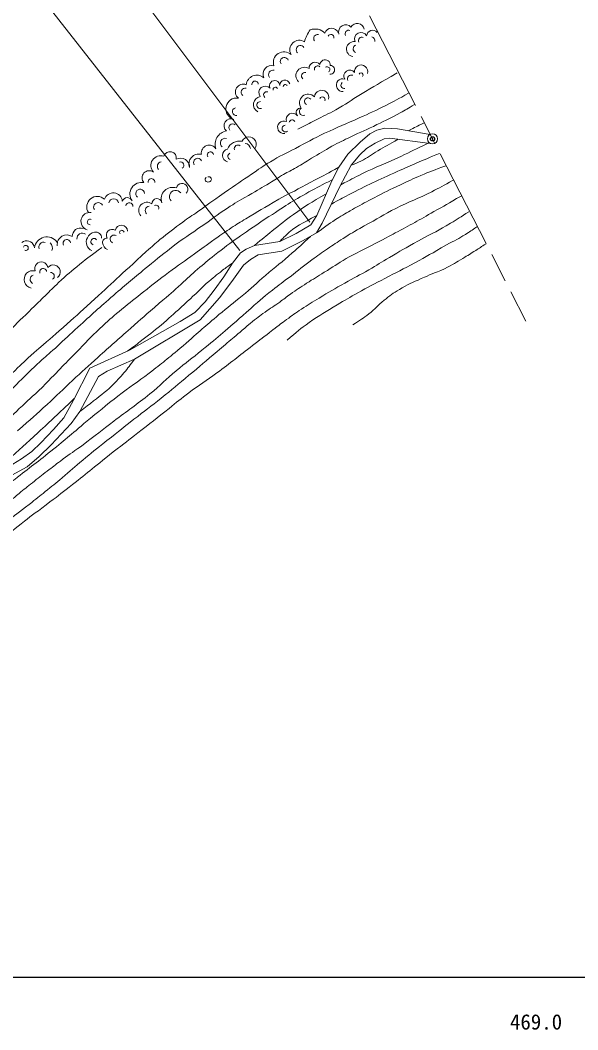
# Model space of a CAD drawing. Units: millimetres, scale not verified. Extents: x 40000 to 680000, y 20000 to 380000.
# Drawn here: x 475372 to 541991, y 198715 to 319197 of the extents above; entities that cross this region are included whole.
import ezdxf
from ezdxf.enums import TextEntityAlignment as Align

# ---------------------------------------------------------------- set-up
doc = ezdxf.new("R2010")
doc.units = ezdxf.units.MM
doc.header["$LTSCALE"] = 1000
doc.header["$PDMODE"] = 32
doc.header["$PDSIZE"] = 500
doc.linetypes.add('CHAIN', pattern=[18.5, 12, -1.5, 3.5, -1.5])
for name, color, linetype, lineweight in [('M-BGD', 7, 'Continuous', 13), ('M-BGD-EXST', 7, 'Continuous', 25), ('M-BMK', 2, 'CHAIN', 13), ('M-BMK-SRVR', 3, 'Continuous', 13), ('M-STR-HTXT', 7, 'Continuous', 13)]:
    doc.layers.add(name, color=color, linetype=linetype, lineweight=lineweight)
doc.layers.add('M-BGD-RSTR', color=6, linetype='Continuous')
doc.styles.add('ＭＳ ゴシック', font='')
doc.styles.get('ＭＳ ゴシック').set_extended_font_data('MS Gothic')

msp = doc.modelspace()

# ---------------------------------------------------------------- linework, layer by layer
at = {"layer": 'M-BGD'}
for points in [[(503385, 292319), (506411, 292801), (508345, 293755), (510078, 294760), (510807, 295890), (512590, 300035), (513444, 301643), (514525, 303201), (515982, 304657), (517162, 305637), (517991, 306064), (518946, 306315), (520453, 306215), (524337, 305573)], [(524343, 304496), (519549, 305110), (518870, 305034), (517790, 304532), (516760, 303904), (515931, 303125), (514927, 301894), (513570, 299332), (511460, 294961), (510782, 293806), (509199, 292901), (506637, 291645), (503787, 291188)], [(483687, 277689), (488439, 279809), (494493, 283225), (496251, 284306), (497457, 285587), (498537, 286968), (499693, 288551), (500723, 290209), (501677, 291440), (502380, 291867), (503385, 292319)], [(503787, 291188), (502883, 290636), (502054, 289958), (500672, 287998), (499165, 286064), (496879, 283451), (489042, 278754), (485751, 277297), (484742, 276659)], [(473463, 265575), (475548, 266837), (476779, 267742), (477834, 268772), (479342, 270354), (480573, 271761), (481753, 273871), (483687, 277689)], [(484742, 276659), (482507, 272489), (481452, 271058), (479065, 268520), (477633, 267114), (476202, 265908), (473950, 264656)]]:
    msp.add_lwpolyline(points, dxfattribs=at)
for centre, radius, start, end in [((510618, 316517), 1629, 44.1457, 111.20485), ((512574, 317444), 814, 16.91724, 165.24461), ((514251, 317812), 842, 40.67751, 199.31986), ((515633, 317990), 831, 8.32024, 153.45705), ((513035, 315713), 3800, 142.31889, 166.1893), ((510929, 317020), 490, 81.29656, 215.48844), ((512490, 317131), 367, 348.97697, 155.62217), ((514615, 317574), 427, 70.57845, 208.44953), ((516072, 316973), 770, 26.53073, 205.76296), ((516179, 316759), 399, 63.30105, 209.36339), ((517481, 317271), 722, 40.43701, 176.41068), ((517263, 316739), 488, 348.11134, 78.11134), ((508723, 315664), 1141, 56.91653, 210.3338), ((508850, 315665), 503, 33.41191, 228.41686), ((515261, 315745), 901, 82.47866, 261.48716), ((515646, 315778), 496, 112.72817, 244.08955), ((506884, 314150), 1268, 47.67302, 198.0795), ((506928, 314276), 478, 16.2822, 214.12005), ((511800, 313858), 618, 354.59547, 176.07081), ((505412, 312757), 1035, 75.12079, 204.67739), ((509329, 312568), 1015, 57.32497, 225.80043), ((510608, 313449), 731, 38.05381, 182.08924), ((510906, 313350), 390, 44.60935, 195.35393), ((512036, 313304), 335, 302.0963, 126.47745), ((512424, 313283), 517, 263.43336, 90.98124), ((516096, 313053), 800, 343.0304, 187.7483), ((503643, 311373), 1262, 48.93762, 174.42696), ((505602, 312682), 561, 77.01862, 216.36011), ((506987, 311446), 604, 16.14123, 185.53938), ((509400, 312534), 424, 76.26833, 233.69788), ((513902, 311444), 763, 71.18304, 275.28461), ((514733, 312545), 697, 35.05601, 212.89707), ((514948, 312171), 474, 70.9249, 199.0751), ((516087, 312659), 256, 319.75798, 154.43153), ((502025, 310628), 940, 67.36747, 231.67332), ((502246, 310614), 476, 72.74235, 236.8554), ((503438, 311549), 381, 359.59509, 191.8261), ((504665, 310555), 776, 43.26231, 217.5375), ((505771, 311378), 614, 0.96609, 208.27566), ((505869, 310924), 277, 29.75529, 198.70021), ((507044, 311259), 256, 30.16572, 179.3214), ((514119, 311459), 426, 134.20428, 277.33438), ((501238, 308614), 1293, 80.89122, 255.33146), ((504210, 309126), 970, 99.51484, 241.56051), ((504829, 310280), 375, 70.54106, 232.85743), ((509786, 309324), 1045, 44.49481, 216.70778), ((509748, 309520), 406, 35.38801, 245.00085), ((511385, 309977), 858, 344.99701, 174.69445), ((511463, 309696), 344, 340.19569, 152.30532), ((501178, 308288), 459, 101.28117, 280.97721), ((504056, 309065), 416, 83.92278, 290.32725), ((508870, 308184), 522, 81.43946, 228.00509), ((509200, 308292), 479, 121.6955, 291.4346), ((500554, 306614), 830, 64.56215, 230.33784), ((507916, 307330), 764, 37.56149, 198.13366), ((507865, 306914), 388, 31.70852, 164.55169), ((500769, 306368), 461, 48.64751, 221.35249), ((506869, 306420), 744, 64.51587, 279.22392), ((507063, 306267), 401, 97.06076, 304.48375), ((500248, 304403), 1588, 98.12283, 200.70883), ((499882, 304525), 581, 75.81369, 231.72243), ((502691, 304381), 891, 324.38768, 155.64904), ((497958, 303336), 950, 32.13032, 188.76877), ((500335, 303057), 787, 104.74661, 255.25339), ((501577, 303216), 1562, 78.85635, 157.33902), ((501383, 303874), 427, 50.16575, 197.78734), ((502160, 303774), 730, 8.05983, 81.94017), ((492151, 301858), 1164, 70.37449, 223.84085), ((493274, 302757), 759, 349.15292, 164.94155), ((494519, 301639), 1096, 358.49215, 117.11639), ((496721, 302042), 1187, 75.47632, 201.32311), ((496577, 302232), 490, 20.99872, 215.24875), ((498100, 303102), 375, 11.44648, 213.43903), ((500575, 302960), 397, 111.35955, 255.37337), ((490776, 300392), 849, 50.95044, 223.29175), ((492322, 301752), 562, 100.81101, 222.31909), ((494537, 301876), 398, 301.32869, 111.80141), ((491051, 299894), 397, 352.04645, 190.1154), ((497808, 300200), 324, 127.60684, 290.24601), ((497901, 300209), 314, 273.49477, 111.26674), ((489874, 298447), 1393, 78.20514, 215.50086), ((489700, 298507), 518, 1.90842, 235.3125), ((493589, 297874), 1377, 70.46335, 199.53665), ((493947, 298134), 751, 36.47233, 223.13881), ((494719, 299035), 684, 314.93892, 168.45957), ((484588, 296908), 1258, 47.12172, 212.27016), ((486484, 297490), 1093, 5.42593, 161.89368), ((486537, 297304), 586, 9.56436, 168.96659), ((488165, 297394), 625, 22.97964, 161.36985), ((491703, 297313), 596, 9.64668, 184.60335), ((484701, 296877), 550, 26.3181, 211.64131), ((488414, 296998), 416, 354.43753, 173.33147), ((490511, 296493), 977, 52.28794, 221.40728), ((490837, 296478), 526, 97.44497, 226.24962), ((491582, 296773), 355, 336.22995, 117.34988), ((483681, 295199), 1049, 80.78949, 253.10001), ((483726, 295118), 333, 65.63739, 268.17882), ((482578, 293417), 982, 70.09833, 183.02094), ((486351, 293551), 689, 55.6228, 211.71276), ((487460, 294013), 728, 0.2183, 171.61047), ((487523, 293859), 267, 5.10768, 219.11122), ((476162, 291941), 929, 18.68525, 130.03026), ((478560, 291855), 1481, 35.52638, 172.99257), ((480937, 292440), 1138, 54.48605, 187.7196), ((480939, 292579), 442, 8.09445, 211.87176), ((482772, 293167), 619, 50.73846, 187.65651), ((484370, 292712), 1101, 151.78193, 247.38606), ((484414, 292787), 1107, 98.11803, 156.25138), ((484194, 292768), 380, 34.07426, 252.65751), ((484421, 293223), 679, 358.29567, 103.89605), ((485754, 292637), 551, 88.93975, 179.53246), ((486600, 293081), 476, 61.36297, 247.09838), ((476045, 292023), 300, 245.10958, 164.13755), ((478190, 292132), 579, 72.82075, 201.76047), ((478432, 292024), 798, 335.69174, 50.68948), ((486212, 292762), 1016, 186.79015, 246.61556), ((476897, 288255), 1050, 74.65187, 257.66674), ((477905, 289567), 788, 9.47096, 202.2714), ((478120, 289144), 418, 6.92363, 197.6924), ((479321, 289165), 831, 306.8938, 140.20576), ((477095, 288269), 531, 110.5459, 244.24897), ((478995, 288655), 451, 303.502, 92.13578)]:
    msp.add_arc(centre, radius, start, end, dxfattribs=at)
for points, knots in [([(508526, 306182), (509552, 306709), (509811, 306842), (510636, 307262), (511587, 307745), (512139, 307978), (513073, 308493), (514265, 309150), (514874, 309618), (516037, 310326), (517732, 311358), (518283, 311674), (520408, 312914)], [0, 0, 0, 0, 1, 1, 1, 2, 2, 2, 3, 3, 3, 4, 4, 4, 4]), ([(499724, 298577), (501313, 299665), (501715, 299943), (503000, 300806), (503881, 301398), (504351, 301767), (505261, 302313), (506393, 302993), (507079, 303283), (508250, 303896), (509611, 304608), (510357, 305039), (511742, 305704), (513337, 306471), (514275, 306804), (515886, 307538), (517129, 308104), (517833, 308404), (519052, 309020), (520125, 309563), (520477, 309756), (521764, 310477)], [0, 0, 0, 0, 1, 1, 1, 2, 2, 2, 3, 3, 3, 4, 4, 4, 5, 5, 5, 6, 6, 6, 7, 7, 7, 7]), ([(502635, 298296), (503861, 298985), (504186, 299162), (505160, 299751), (505812, 300145), (506157, 300402), (506818, 300781), (507416, 301124), (507776, 301269), (508375, 301610), (509095, 302019), (509474, 302290), (510184, 302715), (511131, 303282), (511655, 303612), (512621, 304147), (513477, 304621), (513976, 304849), (514857, 305277), (516073, 305868), (516779, 306146), (517997, 306734), (519095, 307265), (519722, 307543), (520785, 308141), (521450, 308515), (521675, 308644), (522467, 309137)], [0, 0, 0, 0, 1, 1, 1, 2, 2, 2, 3, 3, 3, 4, 4, 4, 5, 5, 5, 6, 6, 6, 7, 7, 7, 8, 8, 8, 9, 9, 9, 9]), ([(514927, 301894), (515478, 302100), (515642, 302177), (516088, 302388), (516916, 302781), (517307, 303135), (518097, 303599), (519042, 304155), (519353, 304324), (520538, 304983)], [0, 0, 0, 0, 1, 1, 1, 2, 2, 2, 3, 3, 3, 3]), ([(513688, 299555), (514867, 300197), (515196, 300361), (516176, 300851), (517965, 301744), (519037, 302097), (520846, 302949), (522125, 303552), (522537, 303750), (524105, 304526)], [0, 0, 0, 0, 1, 1, 1, 2, 2, 2, 3, 3, 3, 3]), ([(512564, 297248), (513523, 297787), (513788, 297921), (514580, 298339), (516816, 299518), (518112, 300095), (520417, 301132), (522381, 302015), (523032, 302291), (525484, 303303)], [0, 0, 0, 0, 1, 1, 1, 2, 2, 2, 3, 3, 3, 3]), ([(506270, 297838), (508385, 298948), (508919, 299227), (510611, 300128), (511719, 300717), (512067, 300903), (513444, 301643)], [0, 0, 0, 0, 1, 1, 1, 2, 2, 2, 2]), ([(510782, 293806), (512026, 294705), (512365, 294965), (513429, 295633), (514157, 296089), (514573, 296332), (515320, 296756), (516222, 297266), (516735, 297536), (517655, 298012), (518868, 298639), (519555, 298976), (520788, 299563), (521727, 300010), (522259, 300250), (523217, 300656), (524378, 301150), (524773, 301291), (526226, 301832)], [0, 0, 0, 0, 1, 1, 1, 2, 2, 2, 3, 3, 3, 4, 4, 4, 5, 5, 5, 6, 6, 6, 6]), ([(504658, 295475), (507103, 297069), (507769, 297550), (509867, 298699), (510943, 299289), (511309, 299491), (512652, 300151)], [0, 0, 0, 0, 1, 1, 1, 2, 2, 2, 2]), ([(516351, 294585), (516450, 294633), (516476, 294648), (516556, 294688), (518027, 295438), (518773, 296005), (520250, 296742), (521900, 297565), (522895, 297879), (524535, 298722), (525546, 299242), (525885, 299420), (527096, 300106)], [0, 0, 0, 0, 1, 1, 1, 2, 2, 2, 3, 3, 3, 4, 4, 4, 4]), ([(490438, 291607), (491210, 292291), (491423, 292471), (492070, 293006), (493103, 293862), (493712, 294304), (494789, 295105), (495477, 295617), (495888, 295868), (496591, 296361), (497819, 297220), (498203, 297496), (499724, 298577)], [0, 0, 0, 0, 1, 1, 1, 2, 2, 2, 3, 3, 3, 4, 4, 4, 4]), ([(494005, 292511), (495452, 293503), (495818, 293754), (496976, 294558), (498215, 295418), (498870, 295957), (500138, 296774), (501098, 297393), (501427, 297594), (502635, 298296)], [0, 0, 0, 0, 1, 1, 1, 2, 2, 2, 3, 3, 3, 3]), ([(498652, 293089), (499581, 293737), (499826, 293910), (500596, 294410), (501270, 294848), (501656, 295081), (502340, 295504), (503858, 296443), (504360, 296723), (506270, 297838)], [0, 0, 0, 0, 1, 1, 1, 2, 2, 2, 3, 3, 3, 3]), ([(503385, 292319), (504392, 293167), (504657, 293388), (505487, 294055), (506461, 294840), (507000, 295289), (508014, 296021), (509476, 297076), (510038, 297377), (511921, 298481)], [0, 0, 0, 0, 1, 1, 1, 2, 2, 2, 3, 3, 3, 3]), ([(519943, 293680), (520056, 293738), (520085, 293754), (520176, 293802), (522005, 294759), (523003, 295344), (524801, 296358), (526074, 297076), (526477, 297305), (528051, 298212)], [0, 0, 0, 0, 1, 1, 1, 2, 2, 2, 3, 3, 3, 3]), ([(491995, 285412), (493269, 286522), (493595, 286804), (494608, 287709), (495380, 288398), (495793, 288804), (496574, 289482), (497342, 290149), (497789, 290502), (498583, 291137), (500860, 292958), (501715, 293469), (504658, 295475)], [0, 0, 0, 0, 1, 1, 1, 2, 2, 2, 3, 3, 3, 4, 4, 4, 4]), ([(506411, 292801), (506681, 293126), (506796, 293218), (507056, 293471), (508307, 294686), (509025, 294918), (510807, 295890)], [0, 0, 0, 0, 1, 1, 1, 2, 2, 2, 2]), ([(522957, 292876), (524805, 293842), (525320, 294090), (526779, 294965), (527652, 295488), (527944, 295665), (528989, 296346)], [0, 0, 0, 0, 1, 1, 1, 2, 2, 2, 2]), ([(502428, 284356), (503867, 285648), (504255, 286020), (505499, 286998), (506309, 287635), (506792, 287953), (507609, 288581), (508635, 289368), (509181, 289848), (510221, 290616), (510942, 291147), (511366, 291417), (512106, 291922), (512818, 292408), (513212, 292688), (513939, 293153), (514862, 293743), (515183, 293919), (516351, 294585)], [0, 0, 0, 0, 1, 1, 1, 2, 2, 2, 3, 3, 3, 4, 4, 4, 5, 5, 5, 6, 6, 6, 6]), ([(526298, 292374), (527390, 292945), (527706, 293095), (528562, 293633), (529101, 293972), (529285, 294091), (529919, 294538)], [0, 0, 0, 0, 1, 1, 1, 2, 2, 2, 2]), ([(478033, 275414), (480168, 277626), (480709, 278195), (482450, 279951), (483534, 281045), (484107, 281694), (485238, 282740), (486096, 283533), (486601, 283951), (487499, 284699), (488502, 285535), (489084, 285978), (490111, 286784), (491272, 287695), (491917, 288214), (493101, 289095), (494291, 289981), (494987, 290438), (496191, 291306), (497154, 292000), (497456, 292219), (498652, 293089)], [0, 0, 0, 0, 1, 1, 1, 2, 2, 2, 3, 3, 3, 4, 4, 4, 5, 5, 5, 6, 6, 6, 7, 7, 7, 7]), ([(494837, 280327), (496879, 282149), (497411, 282643), (499118, 284059), (500187, 284946), (500821, 285399), (501882, 286295), (502987, 287228), (503571, 287791), (504670, 288732), (505913, 289796), (506658, 290336), (507885, 291419), (508738, 292172), (509015, 292423), (510038, 293380)], [0, 0, 0, 0, 1, 1, 1, 2, 2, 2, 3, 3, 3, 4, 4, 4, 5, 5, 5, 5]), ([(502855, 282999), (503689, 283666), (503915, 283849), (504620, 284361), (505294, 284850), (505698, 285085), (506378, 285566), (506883, 285923), (507153, 286141), (507659, 286496), (508405, 287020), (508826, 287310), (509593, 287802), (510409, 288326), (510880, 288596), (511704, 289108), (512725, 289744), (513274, 290140), (514316, 290741), (515312, 291316), (515909, 291566), (516929, 292098), (518108, 292713), (518477, 292908), (519943, 293680)], [0, 0, 0, 0, 1, 1, 1, 2, 2, 2, 3, 3, 3, 4, 4, 4, 5, 5, 5, 6, 6, 6, 7, 7, 7, 8, 8, 8, 8]), ([(505568, 282245), (506351, 282850), (506559, 283010), (507207, 283481), (507885, 283975), (508265, 284252), (508965, 284712), (509787, 285252), (510260, 285535), (511101, 286044), (512279, 286756), (512943, 287147), (514140, 287827), (515259, 288463), (515915, 288767), (517029, 289410), (518001, 289970), (518525, 290321), (519491, 290892), (520834, 291686), (521272, 291927), (522957, 292876)], [0, 0, 0, 0, 1, 1, 1, 2, 2, 2, 3, 3, 3, 4, 4, 4, 5, 5, 5, 6, 6, 6, 7, 7, 7, 7]), ([(472105, 279912), (473016, 280946), (473266, 281220), (474034, 282036), (475072, 283137), (475695, 283713), (476773, 284774), (477385, 285378), (477740, 285706), (478355, 286307), (478986, 286922), (479315, 287292), (479963, 287889), (480925, 288775), (481484, 289252), (482500, 290075), (483506, 290890), (483857, 291147), (485138, 292084)], [0, 0, 0, 0, 1, 1, 1, 2, 2, 2, 3, 3, 3, 4, 4, 4, 5, 5, 5, 6, 6, 6, 6]), ([(477040, 279528), (478733, 280976), (479170, 281349), (480515, 282539), (481812, 283685), (482524, 284341), (483806, 285503), (486415, 287867), (487226, 288630), (490438, 291607)], [0, 0, 0, 0, 1, 1, 1, 2, 2, 2, 3, 3, 3, 3]), ([(479582, 280074), (480881, 281289), (481217, 281598), (482274, 282564), (483915, 284064), (484840, 284899), (486519, 286357), (488097, 287727), (488996, 288477), (490614, 289798), (491928, 290871), (492354, 291212), (494005, 292511)], [0, 0, 0, 0, 1, 1, 1, 2, 2, 2, 3, 3, 3, 4, 4, 4, 4]), ([(507257, 280994), (508455, 282045), (508821, 282352), (509895, 283130), (511141, 284032), (511923, 284414), (513236, 285215), (514190, 285796), (514723, 286125), (515698, 286672), (516946, 287372), (517671, 287716), (518938, 288380), (520330, 289109), (521123, 289492), (522505, 290239), (524001, 291047), (524479, 291325), (526298, 292374)], [0, 0, 0, 0, 1, 1, 1, 2, 2, 2, 3, 3, 3, 4, 4, 4, 5, 5, 5, 6, 6, 6, 6]), ([(526072, 289510), (527134, 290106), (527417, 290259), (528261, 290770), (528864, 291135), (529198, 291346), (529793, 291724), (530275, 292030), (530427, 292129), (531021, 292516)], [0, 0, 0, 0, 1, 1, 1, 2, 2, 2, 3, 3, 3, 3]), ([(497610, 287762), (498534, 288538), (498777, 288754), (499559, 289349), (500008, 289692), (500157, 289804), (500723, 290209)], [0, 0, 0, 0, 1, 1, 1, 2, 2, 2, 2]), ([(515095, 282828), (516027, 283417), (516306, 283595), (517029, 284160), (517774, 284741), (518101, 285175), (518838, 285767), (519523, 286319), (519917, 286623), (520672, 287074), (521647, 287656), (522249, 287886), (523284, 288355), (524358, 288841), (524729, 288985), (526072, 289510)], [0, 0, 0, 0, 1, 1, 1, 2, 2, 2, 3, 3, 3, 4, 4, 4, 5, 5, 5, 5]), ([(488198, 279702), (488938, 280250), (489129, 280394), (489719, 280846), (490701, 281597), (491249, 282022), (492202, 282811), (493171, 283615), (493678, 284107), (494610, 284954), (495798, 286033), (496170, 286392), (497610, 287762)], [0, 0, 0, 0, 1, 1, 1, 2, 2, 2, 3, 3, 3, 4, 4, 4, 4]), ([(475036, 270178), (476775, 271697), (477232, 272092), (478606, 273355), (479797, 274449), (480434, 275095), (481621, 276193), (482798, 277283), (483468, 277883), (484660, 278957), (486174, 280319), (487024, 281079), (488554, 282423), (489892, 283598), (490318, 283967), (491995, 285412)], [0, 0, 0, 0, 1, 1, 1, 2, 2, 2, 3, 3, 3, 4, 4, 4, 5, 5, 5, 5]), ([(482679, 268364), (484558, 269817), (485035, 270185), (486552, 271343), (488234, 272627), (489234, 273271), (490873, 274609), (492138, 275642), (492762, 276321), (494013, 277372), (495184, 278356), (495890, 278845), (497078, 279809), (499207, 281537), (499869, 282135), (502428, 284356)], [0, 0, 0, 0, 1, 1, 1, 2, 2, 2, 3, 3, 3, 4, 4, 4, 5, 5, 5, 5]), ([(485723, 269028), (487299, 270268), (487696, 270580), (488964, 271569), (490237, 272563), (490968, 273097), (492229, 274107), (493530, 275147), (494240, 275753), (495520, 276819), (496841, 277920), (497571, 278550), (498886, 279658), (500436, 280964), (500920, 281371), (502855, 282999)], [0, 0, 0, 0, 1, 1, 1, 2, 2, 2, 3, 3, 3, 4, 4, 4, 5, 5, 5, 5]), ([(486491, 267684), (487916, 268775), (488277, 269052), (489416, 269937), (490884, 271076), (491698, 271727), (493159, 272876), (494081, 273601), (494580, 274031), (495520, 274735), (496800, 275692), (497575, 276148), (498861, 277096), (500551, 278342), (501468, 279080), (503132, 280361), (504085, 281096), (504384, 281327), (505568, 282245)], [0, 0, 0, 0, 1, 1, 1, 2, 2, 2, 3, 3, 3, 4, 4, 4, 5, 5, 5, 6, 6, 6, 6]), ([(469510, 269779), (469572, 269831), (469588, 269848), (469637, 269893), (470580, 270746), (470969, 271362), (471824, 272302), (473150, 273758), (473851, 274613), (475223, 276025), (476167, 276998), (476718, 277521), (477720, 278434), (478437, 279087), (478676, 279299), (479582, 280074)], [0, 0, 0, 0, 1, 1, 1, 2, 2, 2, 3, 3, 3, 4, 4, 4, 5, 5, 5, 5]), ([(470066, 272612), (471193, 273808), (471486, 274119), (472415, 275065), (473322, 275988), (473833, 276503), (474765, 277400), (475642, 278244), (475932, 278511), (477040, 279528)], [0, 0, 0, 0, 1, 1, 1, 2, 2, 2, 3, 3, 3, 3]), ([(483768, 271715), (485336, 272990), (485752, 273325), (487050, 274323), (488491, 275430), (489350, 275981), (490793, 277086), (492400, 278317), (492910, 278742), (494837, 280327)], [0, 0, 0, 0, 1, 1, 1, 2, 2, 2, 3, 3, 3, 3]), ([(482507, 272489), (485046, 274475), (485996, 275020), (487753, 277111), (488278, 277735), (488493, 277963), (489042, 278754)], [0, 0, 0, 0, 1, 1, 1, 2, 2, 2, 2]), ([(470736, 268789), (471734, 269605), (472000, 269830), (472788, 270523), (473784, 271400), (474300, 271937), (475270, 272843), (476348, 273848), (476686, 274162), (478033, 275414)], [0, 0, 0, 0, 1, 1, 1, 2, 2, 2, 3, 3, 3, 3]), ([(472404, 265107), (473107, 265850), (473305, 266044), (473895, 266632), (475253, 267989), (476095, 268664), (477500, 269972), (479198, 271552), (479729, 272053), (481835, 274033)], [0, 0, 0, 0, 1, 1, 1, 2, 2, 2, 3, 3, 3, 3]), ([(437091, 233485), (439473, 235235), (440093, 235697), (441989, 237153), (444315, 238939), (445611, 239951), (447867, 241825), (449869, 243488), (450957, 244459), (452916, 246171), (455137, 248110), (456345, 249237), (458573, 251169), (460276, 252646), (461249, 253453), (462969, 254912), (464420, 256142), (465216, 256851), (466689, 258056), (468302, 259375), (469251, 260058), (470885, 261351), (472274, 262449), (473041, 263077), (474432, 264173), (476226, 265588), (477266, 266337), (479045, 267771), (480916, 269279), (481510, 269788), (483768, 271715)], [0, 0, 0, 0, 1, 1, 1, 2, 2, 2, 3, 3, 3, 4, 4, 4, 5, 5, 5, 6, 6, 6, 7, 7, 7, 8, 8, 8, 9, 9, 9, 10, 10, 10, 10]), ([(476429, 261399), (477372, 262144), (477612, 262334), (478364, 262940), (479159, 263582), (479604, 263941), (480388, 264595), (481356, 265404), (481874, 265886), (482841, 266694), (483953, 267622), (484320, 267912), (485723, 269028)], [0, 0, 0, 0, 1, 1, 1, 2, 2, 2, 3, 3, 3, 4, 4, 4, 4]), ([(473063, 260872), (474115, 261773), (474385, 262008), (475246, 262719), (475860, 263225), (476205, 263508), (476827, 264004), (477519, 264556), (477915, 264853), (478615, 265393), (479225, 265864), (479564, 266130), (480181, 266590), (481141, 267305), (481465, 267522), (482679, 268364)], [0, 0, 0, 0, 1, 1, 1, 2, 2, 2, 3, 3, 3, 4, 4, 4, 5, 5, 5, 5]), ([(478464, 261349), (479818, 262377), (480164, 262646), (481245, 263487), (483317, 265098), (483962, 265635), (486491, 267684)], [0, 0, 0, 0, 1, 1, 1, 2, 2, 2, 2]), ([(457060, 245517), (458575, 246868), (458962, 247219), (460201, 248287), (461050, 249018), (461523, 249432), (462387, 250146), (463566, 251119), (464276, 251603), (465451, 252582), (466617, 253553), (467222, 254153), (468391, 255119), (469677, 256182), (470420, 256750), (471732, 257782), (473552, 259214), (474142, 259657), (476429, 261399)], [0, 0, 0, 0, 1, 1, 1, 2, 2, 2, 3, 3, 3, 4, 4, 4, 5, 5, 5, 6, 6, 6, 6]), ([(458165, 244537), (459703, 245827), (460093, 246151), (461332, 247181), (463502, 248986), (464782, 249921), (466908, 251778), (468295, 252989), (468982, 253766), (470375, 254969), (471346, 255807), (471914, 256248), (472912, 257054), (473907, 257856), (474465, 258304), (475474, 259088), (476630, 259987), (477009, 260266), (478464, 261349)], [0, 0, 0, 0, 1, 1, 1, 2, 2, 2, 3, 3, 3, 4, 4, 4, 5, 5, 5, 6, 6, 6, 6])]:
    msp.add_open_spline(points, degree=3, knots=knots, dxfattribs=at)
msp.add_open_spline([(521715, 306006), (522665, 306477), (522665, 306477), (523616, 306947)], degree=3, dxfattribs=at)
at = {"layer": 'M-BGD-EXST'}
msp.add_line((40000, 205000), (579000, 205000), dxfattribs=at)
at = {"layer": 'M-BGD-RSTR'}
msp.add_point((524633, 305036), dxfattribs=at)
at = {"layer": 'M-BMK'}
msp.add_line((508673, 336165), (535789, 283277), dxfattribs=at)
at = {"layer": 'M-BMK-SRVR'}
msp.add_circle((524633, 305036), 600, dxfattribs=at)
msp.add_point((524633, 305036), dxfattribs=at)
at = {"layer": 'M-STR-HTXT'}
for p, q in [((509982, 295088), (482176, 332181)), ((474415, 326359), (501601, 291706))]:
    msp.add_line(p, q, dxfattribs=at)

# ---------------------------------------------------------------- texts
at = {"layer": 'M-BGD-EXST', "style": 'ＭＳ ゴシック'}
msp.add_text('469.0', height=1833, dxfattribs=at).set_placement((537000, 198195), align=Align.BOTTOM_CENTER)

doc.saveas('drawing.dxf')
